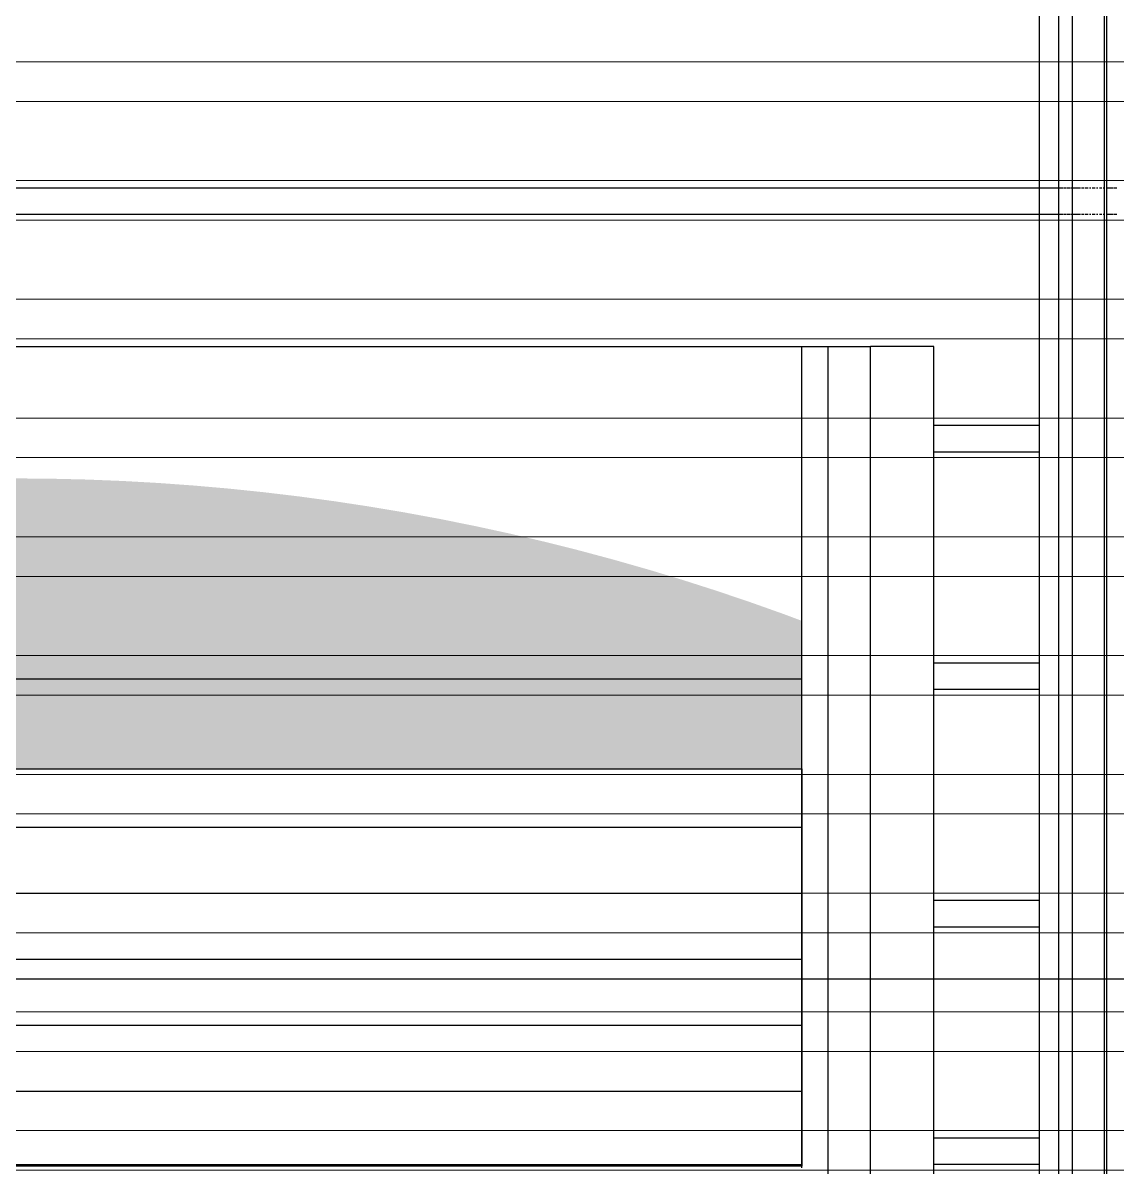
# Model space of a CAD drawing. Header units: inches. Extents: x 37.8 to 126.9, y 5.9 to 51.9.
# Drawn here: x 113.343 to 115.415, y 25.387 to 27.555 of the extents above; entities that cross this region are included whole.
import ezdxf

# ---------------------------------------------------------------- set-up
doc = ezdxf.new("R2010")
doc.units = ezdxf.units.IN
doc.header["$MEASUREMENT"] = 0
doc.layers.add('hatch', color=45, linetype='Continuous', lineweight=9)
doc.layers.add('LAYER1', color=8, linetype='Continuous', lineweight=9)
doc.layers.add('TEXT.', color=7, linetype='Continuous')

msp = doc.modelspace()

# ---------------------------------------------------------------- hatches: boundary and pattern name
h = msp.add_hatch(color=0)
h.dxf.hatch_style = 1
h.paths.add_polyline_path([(112.28929, 26.31184), (112.44803, 26.31184), (112.44803, 26.51228), (112.10471, 26.51228), (112.06504, 26.50028), (112.00076, 26.47971), (111.93681, 26.45812), (111.87322, 26.43552), (111.83803, 26.42239), (111.83803, 25.39228), (112.28929, 25.39228)])
h.paths.add_polyline_path([(112.51803, 26.58228), (112.36791, 26.58228), (112.32519, 26.57226), (112.25973, 26.55582), (112.19455, 26.53833), (112.13826, 26.52228), (112.45803, 26.52228), (112.45803, 26.31184), (112.51803, 26.31184)])
h.paths.add_polyline_path([(112.57803, 26.62549), (112.52301, 26.61533), (112.45685, 26.60202), (112.41208, 26.59228), (112.52803, 26.59228), (112.52803, 26.31184), (112.57803, 26.31184)])
h.paths.add_polyline_path([(112.67803, 26.64215), (112.65594, 26.63879), (112.58938, 26.62759), (112.57803, 26.62549), (112.57803, 26.31184), (112.67803, 26.31184)])
h.paths.add_polyline_path([(114.6553, 26.47971), (114.59101, 26.50028), (114.52641, 26.51982), (114.46151, 26.53833), (114.39632, 26.55582), (114.33087, 26.57226), (114.26516, 26.58767), (114.19921, 26.60202), (114.13304, 26.61533), (114.06667, 26.62759), (114.00012, 26.63879), (113.93339, 26.64894), (113.86652, 26.65802), (113.7995, 26.66604), (113.73237, 26.67299), (113.66514, 26.67888), (113.59782, 26.6837), (113.53043, 26.68745), (113.46299, 26.69013), (113.39552, 26.69173), (113.32803, 26.69227), (113.26054, 26.69173), (113.19307, 26.69013), (113.12563, 26.68745), (113.05824, 26.6837), (112.99092, 26.67888), (112.92369, 26.67299), (112.85656, 26.66604), (112.78954, 26.65802), (112.72266, 26.64894), (112.67803, 26.64215), (112.67803, 26.31184), (114.81803, 26.31184), (114.81803, 26.42239), (114.78284, 26.43552), (114.71924, 26.45812)])
h = msp.add_hatch(color=0)
h.dxf.hatch_style = 1
h.paths.add_polyline_path([(112.51803, 26.58228), (112.36791, 26.58228), (112.32519, 26.57226), (112.25973, 26.55582), (112.19455, 26.53833), (112.13826, 26.52228), (112.45803, 26.52228), (112.45803, 26.31184), (112.51803, 26.31184)])
h.paths.add_polyline_path([(112.57803, 26.62549), (112.52301, 26.61533), (112.45685, 26.60202), (112.41208, 26.59228), (112.52803, 26.59228), (112.52803, 26.31184), (112.57803, 26.31184)])
h.paths.add_polyline_path([(112.67803, 26.64215), (112.65594, 26.63879), (112.58938, 26.62759), (112.57803, 26.62549), (112.57803, 26.31184), (112.67803, 26.31184)])
h.paths.add_polyline_path([(114.6553, 26.47971), (114.59101, 26.50028), (114.52641, 26.51982), (114.46151, 26.53833), (114.39632, 26.55582), (114.33087, 26.57226), (114.26516, 26.58767), (114.19921, 26.60202), (114.13304, 26.61533), (114.06667, 26.62759), (114.00012, 26.63879), (113.93339, 26.64894), (113.86652, 26.65802), (113.7995, 26.66604), (113.73237, 26.67299), (113.66514, 26.67888), (113.59782, 26.6837), (113.53043, 26.68745), (113.46299, 26.69013), (113.39552, 26.69173), (113.32803, 26.69227), (113.26054, 26.69173), (113.19307, 26.69013), (113.12563, 26.68745), (113.05824, 26.6837), (112.99092, 26.67888), (112.92369, 26.67299), (112.85656, 26.66604), (112.78954, 26.65802), (112.72266, 26.64894), (112.67803, 26.64215), (112.67803, 26.31184), (114.81803, 26.31184), (114.81803, 26.42239), (114.78284, 26.43552), (114.71924, 26.45812)])
h.paths.add_polyline_path([(111.83803, 26.14228), (112.28929, 26.14228), (112.28929, 26.31184), (112.44803, 26.31184), (112.44803, 26.51228), (112.10471, 26.51228), (112.06504, 26.50028), (112.00076, 26.47971), (111.93681, 26.45812), (111.87322, 26.43552), (111.83803, 26.42239)])
at = {"true_color": 0x9898cc}
h = msp.add_hatch(dxfattribs=at)
h.set_pattern_fill('ANSI31', color=253, angle=135)
h.set_pattern_definition([(180, (290.93332, 350.28142), (-1e-17, -0.125), [])])
h.paths.add_polyline_path([(114.81803, 26.14228), (111.83803, 26.14228), (111.83803, 25.44228), (114.81803, 25.44228)])
at = {"layer": 'hatch'}
h = msp.add_hatch(color=256, dxfattribs=at)
h.dxf.hatch_style = 1
h.set_gradient(color1=(149, 180, 223), color2=(188, 208, 235), one_color=1, tint=0.83, name='INVCURVED')
h.paths.add_polyline_path([(112.67803, 26.14228), (114.81803, 26.14228), (114.81803, 26.31184), (112.67803, 26.31184)])
at = {"layer": 'LAYER1', "true_color": 0xc2b093}
h = msp.add_hatch(dxfattribs=at)
h.set_pattern_fill('ANSI32', color=253, scale=0.6, angle=135)
h.set_pattern_definition([(180, (290.93332, 359.28142), (-1e-17, -0.225), []), (180, (290.85832, 359.35642), (-1e-17, -0.225), [])])
h.paths.add_polyline_path([(106.05653, 37.34228), (106.05653, 37.54228), (106.05653, 37.59228), (106.05653, 37.99228), (106.05653, 38.04228), (106.05653, 38.44228), (106.05653, 38.49228), (106.05653, 38.84228), (107.05653, 38.84228), (107.05653, 38.49228), (107.05653, 38.44228), (107.05653, 38.04228), (107.05653, 37.99228), (107.05653, 37.59228), (107.05653, 37.54228), (107.05653, 37.34228)], flags=16)
h.paths.add_polyline_path([(107.99803, 37.34228), (107.99803, 37.54228), (107.99803, 37.59228), (107.99803, 37.99228), (107.99803, 38.04228), (107.99803, 38.44228), (107.99803, 38.49228), (107.99803, 38.84228), (108.99803, 38.84228), (108.99803, 38.49228), (108.99803, 38.44228), (108.99803, 38.04228), (108.99803, 37.99228), (108.99803, 37.59228), (108.99803, 37.54228), (108.99803, 37.34228)], flags=16)
h.paths.add_polyline_path([(116.59064, 26.14228), (116.59064, 26.94228), (117.19803, 26.94228), (117.19803, 26.14228)])
h.paths.add_polyline_path([(117.39803, 37.34228), (109.19803, 37.34228), (109.19803, 40.69228), (109.19803, 40.99228), (104.09803, 40.99228), (104.09803, 37.34228), (102.15807, 37.34228), (102.15807, 20.54228), (107.51799, 20.54228), (107.51799, 22.74228), (108.71799, 22.74228), (108.71799, 20.54228), (108.91799, 20.54228), (108.91799, 22.74228), (112.11799, 22.74228), (112.11799, 20.54228), (117.39803, 20.54228)])

# ---------------------------------------------------------------- linework, layer by layer
for p, q in [((115.26803, 27.24228), (115.26803, 27.64228)), ((115.30453, 27.24228), (115.30453, 27.64228)), ((115.33053, 27.24228), (115.33053, 27.64228)), ((115.39122, 27.24228), (115.39122, 27.64228)), ((115.39553, 27.24228), (115.39553, 27.64228)), ((115.26803, 27.24228), (111.38803, 27.24228)), ((115.27134, 27.24228), (115.26803, 27.24228)), ((115.26803, 27.19228), (115.26803, 27.24228)), ((115.27785, 27.24228), (115.27184, 27.24228)), ((115.2851, 27.24228), (115.27853, 27.24228)), ((115.29195, 27.24228), (115.28586, 27.24228)), ((115.29838, 27.24228), (115.29269, 27.24228)), ((115.30453, 27.24228), (115.29904, 27.24228)), ((115.30526, 27.24228), (115.30453, 27.24228)), ((115.30453, 27.19228), (115.30453, 27.24228)), ((115.31214, 27.24228), (115.30607, 27.24228)), ((115.31692, 27.24228), (115.3133, 27.24228)), ((115.31936, 27.24228), (115.31814, 27.24228)), ((115.32619, 27.24228), (115.32056, 27.24228)), ((115.33053, 27.24228), (115.32718, 27.24228)), ((115.33282, 27.24228), (115.33053, 27.24228)), ((115.33053, 27.19228), (115.33053, 27.24228)), ((115.33978, 27.24228), (115.33333, 27.24228)), ((115.34545, 27.24228), (115.34035, 27.24228)), ((115.35223, 27.24228), (115.3476, 27.24228)), ((115.35983, 27.24228), (115.35469, 27.24228)), ((115.36517, 27.24228), (115.36248, 27.24228)), ((115.37332, 27.24228), (115.36789, 27.24228)), ((115.37867, 27.24228), (115.37601, 27.24228)), ((115.38628, 27.24228), (115.38127, 27.24228)), ((115.39122, 27.24228), (115.38871, 27.24228)), ((115.39122, 27.19228), (115.39122, 27.24228)), ((115.40084, 27.24228), (115.39553, 27.24228)), ((115.39553, 27.19228), (115.39553, 27.24228)), ((115.40767, 27.24228), (115.40177, 27.24228)), ((115.41458, 27.24228), (115.40864, 27.24228)), ((115.26803, 27.19228), (111.38803, 27.19228)), ((115.27134, 27.19228), (115.26803, 27.19228)), ((115.26803, 26.79228), (115.26803, 27.19228)), ((115.27785, 27.19228), (115.27184, 27.19228)), ((115.2851, 27.19228), (115.27853, 27.19228)), ((115.29195, 27.19228), (115.28586, 27.19228)), ((115.29838, 27.19228), (115.29269, 27.19228)), ((115.30453, 27.19228), (115.29904, 27.19228)), ((115.30526, 27.19228), (115.30453, 27.19228)), ((115.30453, 26.79228), (115.30453, 27.19228)), ((115.31214, 27.19228), (115.30607, 27.19228)), ((115.31692, 27.19228), (115.3133, 27.19228)), ((115.31936, 27.19228), (115.31814, 27.19228)), ((115.32619, 27.19228), (115.32056, 27.19228)), ((115.33053, 27.19228), (115.32718, 27.19228)), ((115.33282, 27.19228), (115.33053, 27.19228)), ((115.33053, 26.79228), (115.33053, 27.19228)), ((115.33978, 27.19228), (115.33333, 27.19228)), ((115.34545, 27.19228), (115.34035, 27.19228)), ((115.35223, 27.19228), (115.3476, 27.19228)), ((115.35983, 27.19228), (115.35469, 27.19228)), ((115.36517, 27.19228), (115.36248, 27.19228)), ((115.37332, 27.19228), (115.36789, 27.19228)), ((115.37867, 27.19228), (115.37601, 27.19228)), ((115.38628, 27.19228), (115.38127, 27.19228)), ((115.39122, 27.19228), (115.38871, 27.19228)), ((115.39122, 26.79228), (115.39122, 27.19228)), ((115.40084, 27.19228), (115.39553, 27.19228)), ((115.39553, 26.79228), (115.39553, 27.19228)), ((115.40767, 27.19228), (115.40177, 27.19228)), ((115.41458, 27.19228), (115.40864, 27.19228)), ((112.67803, 26.94228), (114.81803, 26.94228)), ((114.81803, 26.94228), (114.86803, 26.94228)), ((114.81803, 25.39228), (114.81803, 26.94228)), ((114.86803, 24.64228), (114.86803, 26.94228)), ((114.86803, 26.94228), (114.94803, 26.94228)), ((114.94803, 24.64228), (114.94803, 26.94228)), ((115.06803, 26.94228), (114.94803, 26.94228)), ((115.06803, 26.79228), (115.06803, 26.94228)), ((115.06803, 26.74228), (115.06803, 26.79228)), ((115.26803, 26.79228), (115.06803, 26.79228)), ((115.26803, 26.74228), (115.26803, 26.79228)), ((115.30453, 26.74228), (115.30453, 26.79228)), ((115.33053, 26.74228), (115.33053, 26.79228)), ((115.39122, 26.74228), (115.39122, 26.79228)), ((115.39553, 26.74228), (115.39553, 26.79228)), ((115.06803, 26.34228), (115.06803, 26.74228)), ((115.26803, 26.74228), (115.06803, 26.74228)), ((115.26803, 26.34228), (115.26803, 26.74228)), ((115.30453, 26.34228), (115.30453, 26.74228)), ((115.33053, 26.34228), (115.33053, 26.74228)), ((115.39122, 26.34228), (115.39122, 26.74228)), ((115.39553, 26.34228), (115.39553, 26.74228)), ((115.06803, 26.29228), (115.06803, 26.34228)), ((115.26803, 26.34228), (115.06803, 26.34228)), ((115.26803, 26.29228), (115.26803, 26.34228)), ((115.30453, 26.29228), (115.30453, 26.34228)), ((115.33053, 26.29228), (115.33053, 26.34228)), ((115.39122, 26.29228), (115.39122, 26.34228)), ((115.39553, 26.29228), (115.39553, 26.34228)), ((114.81803, 26.31184), (112.28929, 26.31184)), ((115.06803, 25.89228), (115.06803, 26.29228)), ((115.26803, 26.29228), (115.06803, 26.29228)), ((115.26803, 25.89228), (115.26803, 26.29228)), ((115.30453, 25.89228), (115.30453, 26.29228)), ((115.33053, 25.89228), (115.33053, 26.29228)), ((115.39122, 25.89228), (115.39122, 26.29228)), ((115.39553, 25.89228), (115.39553, 26.29228)), ((115.06803, 25.84228), (115.06803, 25.89228)), ((115.26803, 25.89228), (115.06803, 25.89228)), ((115.26803, 25.84228), (115.26803, 25.89228)), ((115.30453, 25.84228), (115.30453, 25.89228)), ((115.33053, 25.84228), (115.33053, 25.89228)), ((115.39122, 25.84228), (115.39122, 25.89228)), ((115.39553, 25.84228), (115.39553, 25.89228)), ((115.06803, 25.44228), (115.06803, 25.84228)), ((115.26803, 25.84228), (115.06803, 25.84228)), ((115.26803, 25.44228), (115.26803, 25.84228)), ((115.30453, 25.44228), (115.30453, 25.84228)), ((115.33053, 25.44228), (115.33053, 25.84228)), ((115.39122, 25.44228), (115.39122, 25.84228)), ((115.39553, 25.44228), (115.39553, 25.84228)), ((115.06803, 25.39228), (115.06803, 25.44228)), ((115.26803, 25.44228), (115.06803, 25.44228)), ((115.26803, 25.39228), (115.26803, 25.44228)), ((115.30453, 25.39228), (115.30453, 25.44228)), ((115.33053, 25.39228), (115.33053, 25.44228)), ((115.39122, 25.39228), (115.39122, 25.44228)), ((115.39553, 25.39228), (115.39553, 25.44228)), ((112.67803, 25.39228), (114.81803, 25.39228)), ((114.81803, 25.38581), (114.81803, 25.39228)), ((115.06803, 24.99228), (115.06803, 25.39228)), ((115.26803, 25.39228), (115.06803, 25.39228)), ((115.26803, 24.99228), (115.26803, 25.39228)), ((115.30453, 24.99228), (115.30453, 25.39228)), ((115.33053, 24.99228), (115.33053, 25.39228)), ((115.39122, 24.99228), (115.39122, 25.39228)), ((115.39553, 24.99228), (115.39553, 25.39228))]:
    msp.add_line(p, q)
msp.add_lwpolyline([(111.83803, 26.14228), (114.81803, 26.14228), (114.81803, 25.38904), (111.83803, 25.38904)], close=True)
at = {"layer": 'TEXT.', "color": 8}
msp.add_line((115.95377, 25.74332), (100.69639, 25.74332), dxfattribs=at)

doc.saveas('drawing.dxf')
